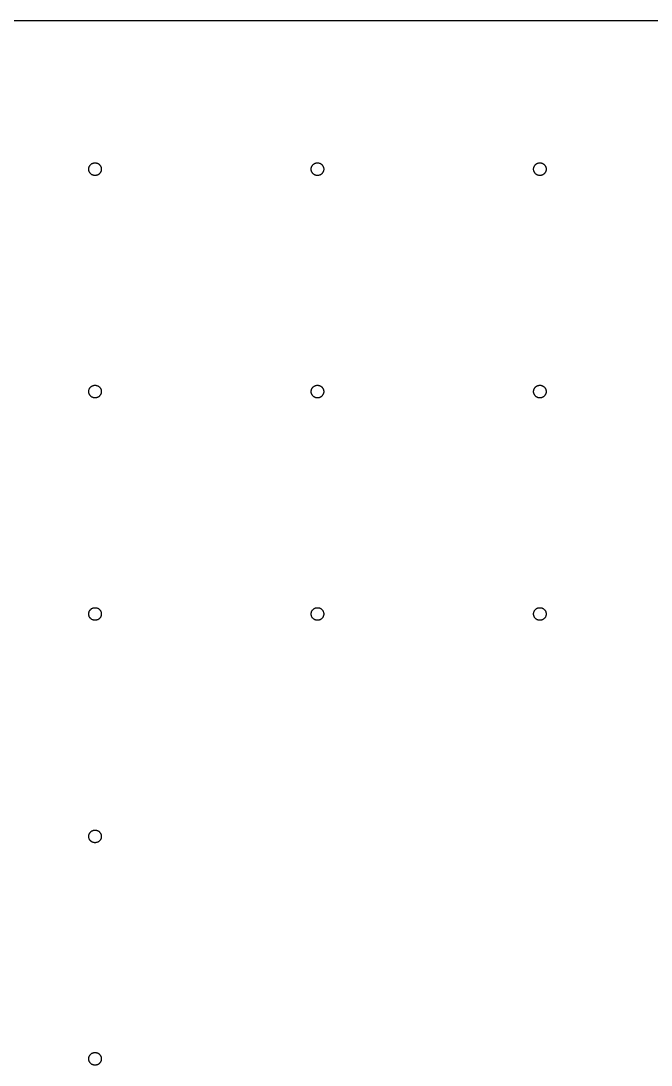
# Model space of a CAD drawing. Header units: metres. Extents: x 0 to 702, y 0 to 290.
# Drawn here: x 85 to 170, y 149.2 to 290 of the extents above; entities that cross this region are included whole.
import ezdxf

# ---------------------------------------------------------------- set-up
doc = ezdxf.new("R2010")
doc.units = ezdxf.units.M

msp = doc.modelspace()

# ---------------------------------------------------------------- linework, layer by layer
for p, q in [((340, 290), (0, 290)), ((94.2551, 270.41), (94.2823, 270.455)), ((94.2823, 270.455), (94.3123, 270.5)), ((94.3123, 270.5), (94.3451, 270.542)), ((94.3451, 270.542), (94.3804, 270.582)), ((94.3804, 270.582), (94.4181, 270.62)), ((94.4181, 270.62), (94.4582, 270.655)), ((94.4582, 270.655), (94.5004, 270.688)), ((94.5004, 270.688), (94.5445, 270.718)), ((94.5445, 270.718), (94.5905, 270.745)), ((94.5905, 270.745), (94.6381, 270.769)), ((94.6381, 270.769), (94.6871, 270.79)), ((94.6871, 270.79), (94.7373, 270.808)), ((94.7373, 270.808), (94.7886, 270.823)), ((94.7886, 270.823), (94.8407, 270.835)), ((94.8407, 270.835), (94.8935, 270.843)), ((94.8935, 270.843), (94.9466, 270.848)), ((94.9466, 270.848), (95, 270.85)), ((95, 270.85), (95.0534, 270.848)), ((95.0534, 270.848), (95.1065, 270.843)), ((95.1065, 270.843), (95.1593, 270.835)), ((95.1593, 270.835), (95.2114, 270.823)), ((95.2114, 270.823), (95.2626, 270.808)), ((95.2626, 270.808), (95.3129, 270.79)), ((95.3129, 270.79), (95.3619, 270.769)), ((95.3619, 270.769), (95.4095, 270.745)), ((95.4095, 270.745), (95.4554, 270.718)), ((95.4554, 270.718), (95.4996, 270.688)), ((95.4996, 270.688), (95.5418, 270.655)), ((95.5418, 270.655), (95.5819, 270.62)), ((95.5819, 270.62), (95.6196, 270.582)), ((95.6196, 270.582), (95.6549, 270.542)), ((95.6549, 270.542), (95.6877, 270.5)), ((95.6877, 270.5), (95.7177, 270.455)), ((95.7177, 270.455), (95.7449, 270.41)), ((124.255, 270.41), (124.282, 270.455)), ((124.282, 270.455), (124.312, 270.5)), ((124.312, 270.5), (124.345, 270.542)), ((124.345, 270.542), (124.38, 270.582)), ((124.38, 270.582), (124.418, 270.62)), ((124.418, 270.62), (124.458, 270.655)), ((124.458, 270.655), (124.5, 270.688)), ((124.5, 270.688), (124.545, 270.718)), ((124.545, 270.718), (124.59, 270.745)), ((124.59, 270.745), (124.638, 270.769)), ((124.638, 270.769), (124.687, 270.79)), ((124.687, 270.79), (124.737, 270.808)), ((124.737, 270.808), (124.789, 270.823)), ((124.789, 270.823), (124.841, 270.835)), ((124.841, 270.835), (124.893, 270.843)), ((124.893, 270.843), (124.947, 270.848)), ((124.947, 270.848), (125, 270.85)), ((125, 270.85), (125.053, 270.848)), ((125.053, 270.848), (125.107, 270.843)), ((125.107, 270.843), (125.159, 270.835)), ((125.159, 270.835), (125.211, 270.823)), ((125.211, 270.823), (125.263, 270.808)), ((125.263, 270.808), (125.313, 270.79)), ((125.313, 270.79), (125.362, 270.769)), ((125.362, 270.769), (125.409, 270.745)), ((125.409, 270.745), (125.455, 270.718)), ((125.455, 270.718), (125.5, 270.688)), ((125.5, 270.688), (125.542, 270.655)), ((125.542, 270.655), (125.582, 270.62)), ((125.582, 270.62), (125.62, 270.582)), ((125.62, 270.582), (125.655, 270.542)), ((125.655, 270.542), (125.688, 270.5)), ((125.688, 270.5), (125.718, 270.455)), ((125.718, 270.455), (125.745, 270.41)), ((154.255, 270.41), (154.282, 270.455)), ((154.282, 270.455), (154.312, 270.5)), ((154.312, 270.5), (154.345, 270.542)), ((154.345, 270.542), (154.38, 270.582)), ((154.38, 270.582), (154.418, 270.62)), ((154.418, 270.62), (154.458, 270.655)), ((154.458, 270.655), (154.5, 270.688)), ((154.5, 270.688), (154.545, 270.718)), ((154.545, 270.718), (154.59, 270.745)), ((154.59, 270.745), (154.638, 270.769)), ((154.638, 270.769), (154.687, 270.79)), ((154.687, 270.79), (154.737, 270.808)), ((154.737, 270.808), (154.789, 270.823)), ((154.789, 270.823), (154.841, 270.835)), ((154.841, 270.835), (154.893, 270.843)), ((154.893, 270.843), (154.947, 270.848)), ((154.947, 270.848), (155, 270.85)), ((155, 270.85), (155.053, 270.848)), ((155.053, 270.848), (155.107, 270.843)), ((155.107, 270.843), (155.159, 270.835)), ((155.159, 270.835), (155.211, 270.823)), ((155.211, 270.823), (155.263, 270.808)), ((155.263, 270.808), (155.313, 270.79)), ((155.313, 270.79), (155.362, 270.769)), ((155.362, 270.769), (155.409, 270.745)), ((155.409, 270.745), (155.455, 270.718)), ((155.455, 270.718), (155.5, 270.688)), ((155.5, 270.688), (155.542, 270.655)), ((155.542, 270.655), (155.582, 270.62)), ((155.582, 270.62), (155.62, 270.582)), ((155.62, 270.582), (155.655, 270.542)), ((155.655, 270.542), (155.688, 270.5)), ((155.688, 270.5), (155.718, 270.455)), ((155.718, 270.455), (155.745, 270.41)), ((94.15, 270), (94.1517, 270.053)), ((94.1517, 269.947), (94.15, 270)), ((94.1517, 270.053), (94.1567, 270.107)), ((94.1567, 269.893), (94.1517, 269.947)), ((94.1567, 270.107), (94.1651, 270.159)), ((94.1651, 269.841), (94.1567, 269.893)), ((94.1651, 270.159), (94.1767, 270.211)), ((94.1767, 269.789), (94.1651, 269.841)), ((94.1767, 270.211), (94.1916, 270.263)), ((94.1916, 269.737), (94.1767, 269.789)), ((94.1916, 270.263), (94.2097, 270.313)), ((94.2097, 269.687), (94.1916, 269.737)), ((94.2097, 270.313), (94.2309, 270.362)), ((94.2309, 269.638), (94.2097, 269.687)), ((94.2309, 270.362), (94.2551, 270.41)), ((94.2551, 269.591), (94.2309, 269.638)), ((94.2823, 269.545), (94.2551, 269.591)), ((94.3123, 269.5), (94.2823, 269.545)), ((94.3451, 269.458), (94.3123, 269.5)), ((94.3804, 269.418), (94.3451, 269.458)), ((94.4181, 269.38), (94.3804, 269.418)), ((94.4582, 269.345), (94.4181, 269.38)), ((94.5004, 269.312), (94.4582, 269.345)), ((94.5445, 269.282), (94.5004, 269.312)), ((94.5905, 269.255), (94.5445, 269.282)), ((94.6381, 269.231), (94.5905, 269.255)), ((94.6871, 269.21), (94.6381, 269.231)), ((94.7373, 269.192), (94.6871, 269.21)), ((94.7886, 269.177), (94.7373, 269.192)), ((94.8407, 269.165), (94.7886, 269.177)), ((94.8935, 269.157), (94.8407, 269.165)), ((94.9466, 269.152), (94.8935, 269.157)), ((95, 269.15), (94.9466, 269.152)), ((95.0534, 269.152), (95, 269.15)), ((95.1065, 269.157), (95.0534, 269.152)), ((95.1593, 269.165), (95.1065, 269.157)), ((95.2114, 269.177), (95.1593, 269.165)), ((95.2626, 269.192), (95.2114, 269.177)), ((95.3129, 269.21), (95.2626, 269.192)), ((95.3619, 269.231), (95.3129, 269.21)), ((95.4095, 269.255), (95.3619, 269.231)), ((95.4554, 269.282), (95.4095, 269.255)), ((95.4996, 269.312), (95.4554, 269.282)), ((95.5418, 269.345), (95.4996, 269.312)), ((95.5819, 269.38), (95.5418, 269.345)), ((95.6196, 269.418), (95.5819, 269.38)), ((95.6549, 269.458), (95.6196, 269.418)), ((95.6877, 269.5), (95.6549, 269.458)), ((95.7177, 269.545), (95.6877, 269.5)), ((95.7449, 269.591), (95.7177, 269.545)), ((95.7449, 270.41), (95.7691, 270.362)), ((95.7691, 269.638), (95.7449, 269.591)), ((95.7691, 270.362), (95.7903, 270.313)), ((95.7903, 269.687), (95.7691, 269.638)), ((95.7903, 270.313), (95.8084, 270.263)), ((95.8084, 269.737), (95.7903, 269.687)), ((95.8084, 270.263), (95.8233, 270.211)), ((95.8233, 269.789), (95.8084, 269.737)), ((95.8233, 270.211), (95.8349, 270.159)), ((95.8349, 269.841), (95.8233, 269.789)), ((95.8349, 270.159), (95.8433, 270.107)), ((95.8433, 269.893), (95.8349, 269.841)), ((95.8433, 270.107), (95.8483, 270.053)), ((95.8483, 269.947), (95.8433, 269.893)), ((95.8483, 270.053), (95.85, 270)), ((95.85, 270), (95.8483, 269.947)), ((124.15, 270), (124.152, 270.053)), ((124.152, 269.947), (124.15, 270)), ((124.152, 270.053), (124.157, 270.107)), ((124.157, 269.893), (124.152, 269.947)), ((124.157, 270.107), (124.165, 270.159)), ((124.165, 269.841), (124.157, 269.893)), ((124.165, 270.159), (124.177, 270.211)), ((124.177, 269.789), (124.165, 269.841)), ((124.177, 270.211), (124.192, 270.263)), ((124.192, 269.737), (124.177, 269.789)), ((124.192, 270.263), (124.21, 270.313)), ((124.21, 269.687), (124.192, 269.737)), ((124.21, 270.313), (124.231, 270.362)), ((124.231, 269.638), (124.21, 269.687)), ((124.231, 270.362), (124.255, 270.41)), ((124.255, 269.591), (124.231, 269.638)), ((124.282, 269.545), (124.255, 269.591)), ((124.312, 269.5), (124.282, 269.545)), ((124.345, 269.458), (124.312, 269.5)), ((124.38, 269.418), (124.345, 269.458)), ((124.418, 269.38), (124.38, 269.418)), ((124.458, 269.345), (124.418, 269.38)), ((124.5, 269.312), (124.458, 269.345)), ((124.545, 269.282), (124.5, 269.312)), ((124.59, 269.255), (124.545, 269.282)), ((124.638, 269.231), (124.59, 269.255)), ((124.687, 269.21), (124.638, 269.231)), ((124.737, 269.192), (124.687, 269.21)), ((124.789, 269.177), (124.737, 269.192)), ((124.841, 269.165), (124.789, 269.177)), ((124.893, 269.157), (124.841, 269.165)), ((124.947, 269.152), (124.893, 269.157)), ((125, 269.15), (124.947, 269.152)), ((125.053, 269.152), (125, 269.15)), ((125.107, 269.157), (125.053, 269.152)), ((125.159, 269.165), (125.107, 269.157)), ((125.211, 269.177), (125.159, 269.165)), ((125.263, 269.192), (125.211, 269.177)), ((125.313, 269.21), (125.263, 269.192)), ((125.362, 269.231), (125.313, 269.21)), ((125.409, 269.255), (125.362, 269.231)), ((125.455, 269.282), (125.409, 269.255)), ((125.5, 269.312), (125.455, 269.282)), ((125.542, 269.345), (125.5, 269.312)), ((125.582, 269.38), (125.542, 269.345)), ((125.62, 269.418), (125.582, 269.38)), ((125.655, 269.458), (125.62, 269.418)), ((125.688, 269.5), (125.655, 269.458)), ((125.718, 269.545), (125.688, 269.5)), ((125.745, 269.591), (125.718, 269.545)), ((125.745, 270.41), (125.769, 270.362)), ((125.769, 269.638), (125.745, 269.591)), ((125.769, 270.362), (125.79, 270.313)), ((125.79, 269.687), (125.769, 269.638)), ((125.79, 270.313), (125.808, 270.263)), ((125.808, 269.737), (125.79, 269.687)), ((125.808, 270.263), (125.823, 270.211)), ((125.823, 269.789), (125.808, 269.737)), ((125.823, 270.211), (125.835, 270.159)), ((125.835, 269.841), (125.823, 269.789)), ((125.835, 270.159), (125.843, 270.107)), ((125.843, 269.893), (125.835, 269.841)), ((125.843, 270.107), (125.848, 270.053)), ((125.848, 269.947), (125.843, 269.893)), ((125.848, 270.053), (125.85, 270)), ((125.85, 270), (125.848, 269.947)), ((154.15, 270), (154.152, 270.053)), ((154.152, 269.947), (154.15, 270)), ((154.152, 270.053), (154.157, 270.107)), ((154.157, 269.893), (154.152, 269.947)), ((154.157, 270.107), (154.165, 270.159)), ((154.165, 269.841), (154.157, 269.893)), ((154.165, 270.159), (154.177, 270.211)), ((154.177, 269.789), (154.165, 269.841)), ((154.177, 270.211), (154.192, 270.263)), ((154.192, 269.737), (154.177, 269.789)), ((154.192, 270.263), (154.21, 270.313)), ((154.21, 269.687), (154.192, 269.737)), ((154.21, 270.313), (154.231, 270.362)), ((154.231, 269.638), (154.21, 269.687)), ((154.231, 270.362), (154.255, 270.41)), ((154.255, 269.591), (154.231, 269.638)), ((154.282, 269.545), (154.255, 269.591)), ((154.312, 269.5), (154.282, 269.545)), ((154.345, 269.458), (154.312, 269.5)), ((154.38, 269.418), (154.345, 269.458)), ((154.418, 269.38), (154.38, 269.418)), ((154.458, 269.345), (154.418, 269.38)), ((154.5, 269.312), (154.458, 269.345)), ((154.545, 269.282), (154.5, 269.312)), ((154.59, 269.255), (154.545, 269.282)), ((154.638, 269.231), (154.59, 269.255)), ((154.687, 269.21), (154.638, 269.231)), ((154.737, 269.192), (154.687, 269.21)), ((154.789, 269.177), (154.737, 269.192)), ((154.841, 269.165), (154.789, 269.177)), ((154.893, 269.157), (154.841, 269.165)), ((154.947, 269.152), (154.893, 269.157)), ((155, 269.15), (154.947, 269.152)), ((155.053, 269.152), (155, 269.15)), ((155.107, 269.157), (155.053, 269.152)), ((155.159, 269.165), (155.107, 269.157)), ((155.211, 269.177), (155.159, 269.165)), ((155.263, 269.192), (155.211, 269.177)), ((155.313, 269.21), (155.263, 269.192)), ((155.362, 269.231), (155.313, 269.21)), ((155.409, 269.255), (155.362, 269.231)), ((155.455, 269.282), (155.409, 269.255)), ((155.5, 269.312), (155.455, 269.282)), ((155.542, 269.345), (155.5, 269.312)), ((155.582, 269.38), (155.542, 269.345)), ((155.62, 269.418), (155.582, 269.38)), ((155.655, 269.458), (155.62, 269.418)), ((155.688, 269.5), (155.655, 269.458)), ((155.718, 269.545), (155.688, 269.5)), ((155.745, 269.591), (155.718, 269.545)), ((155.745, 270.41), (155.769, 270.362)), ((155.769, 269.638), (155.745, 269.591)), ((155.769, 270.362), (155.79, 270.313)), ((155.79, 269.687), (155.769, 269.638)), ((155.79, 270.313), (155.808, 270.263)), ((155.808, 269.737), (155.79, 269.687)), ((155.808, 270.263), (155.823, 270.211)), ((155.823, 269.789), (155.808, 269.737)), ((155.823, 270.211), (155.835, 270.159)), ((155.835, 269.841), (155.823, 269.789)), ((155.835, 270.159), (155.843, 270.107)), ((155.843, 269.893), (155.835, 269.841)), ((155.843, 270.107), (155.848, 270.053)), ((155.848, 269.947), (155.843, 269.893)), ((155.848, 270.053), (155.85, 270)), ((155.85, 270), (155.848, 269.947)), ((94.15, 240), (94.1517, 240.053)), ((94.1517, 239.947), (94.15, 240)), ((94.1517, 240.053), (94.1567, 240.107)), ((94.1567, 239.893), (94.1517, 239.947)), ((94.1567, 240.107), (94.1651, 240.159)), ((94.1651, 239.841), (94.1567, 239.893)), ((94.1651, 240.159), (94.1767, 240.211)), ((94.1767, 239.789), (94.1651, 239.841)), ((94.1767, 240.211), (94.1916, 240.263)), ((94.1916, 239.737), (94.1767, 239.789)), ((94.1916, 240.263), (94.2097, 240.313)), ((94.2097, 239.687), (94.1916, 239.737)), ((94.2097, 240.313), (94.2309, 240.362)), ((94.2309, 239.638), (94.2097, 239.687)), ((94.2309, 240.362), (94.2551, 240.41)), ((94.2551, 239.591), (94.2309, 239.638)), ((94.2551, 240.41), (94.2823, 240.455)), ((94.2823, 239.545), (94.2551, 239.591)), ((94.2823, 240.455), (94.3123, 240.5)), ((94.3123, 239.5), (94.2823, 239.545)), ((94.3123, 240.5), (94.3451, 240.542)), ((94.3451, 239.458), (94.3123, 239.5)), ((94.3451, 240.542), (94.3804, 240.582)), ((94.3804, 239.418), (94.3451, 239.458)), ((94.3804, 240.582), (94.4181, 240.62)), ((94.4181, 240.62), (94.4582, 240.655)), ((94.4582, 240.655), (94.5004, 240.688)), ((94.5004, 240.688), (94.5445, 240.718)), ((94.5445, 240.718), (94.5905, 240.745)), ((94.5905, 240.745), (94.6381, 240.769)), ((94.6381, 240.769), (94.6871, 240.79)), ((94.6871, 240.79), (94.7373, 240.808)), ((94.7373, 240.808), (94.7886, 240.823)), ((94.7886, 240.823), (94.8407, 240.835)), ((94.8407, 240.835), (94.8935, 240.843)), ((94.8935, 240.843), (94.9466, 240.848)), ((94.9466, 240.848), (95, 240.85)), ((95, 240.85), (95.0534, 240.848)), ((95.0534, 240.848), (95.1065, 240.843)), ((95.1065, 240.843), (95.1593, 240.835)), ((95.1593, 240.835), (95.2114, 240.823)), ((95.2114, 240.823), (95.2626, 240.808)), ((95.2626, 240.808), (95.3129, 240.79)), ((95.3129, 240.79), (95.3619, 240.769)), ((95.3619, 240.769), (95.4095, 240.745)), ((95.4095, 240.745), (95.4554, 240.718)), ((95.4554, 240.718), (95.4996, 240.688)), ((95.4996, 240.688), (95.5418, 240.655)), ((95.5418, 240.655), (95.5819, 240.62)), ((95.5819, 240.62), (95.6196, 240.582)), ((95.6196, 240.582), (95.6549, 240.542)), ((95.6549, 239.458), (95.6196, 239.418)), ((95.6549, 240.542), (95.6877, 240.5)), ((95.6877, 239.5), (95.6549, 239.458)), ((95.6877, 240.5), (95.7177, 240.455)), ((95.7177, 239.545), (95.6877, 239.5)), ((95.7177, 240.455), (95.7449, 240.41)), ((95.7449, 239.591), (95.7177, 239.545)), ((95.7449, 240.41), (95.7691, 240.362)), ((95.7691, 239.638), (95.7449, 239.591)), ((95.7691, 240.362), (95.7903, 240.313)), ((95.7903, 239.687), (95.7691, 239.638)), ((95.7903, 240.313), (95.8084, 240.263)), ((95.8084, 239.737), (95.7903, 239.687)), ((95.8084, 240.263), (95.8233, 240.211)), ((95.8233, 239.789), (95.8084, 239.737)), ((95.8233, 240.211), (95.8349, 240.159)), ((95.8349, 239.841), (95.8233, 239.789)), ((95.8349, 240.159), (95.8433, 240.107)), ((95.8433, 239.893), (95.8349, 239.841)), ((95.8433, 240.107), (95.8483, 240.053)), ((95.8483, 239.947), (95.8433, 239.893)), ((95.8483, 240.053), (95.85, 240)), ((95.85, 240), (95.8483, 239.947)), ((124.15, 240), (124.152, 240.053)), ((124.152, 239.947), (124.15, 240)), ((124.152, 240.053), (124.157, 240.107)), ((124.157, 239.893), (124.152, 239.947)), ((124.157, 240.107), (124.165, 240.159)), ((124.165, 239.841), (124.157, 239.893)), ((124.165, 240.159), (124.177, 240.211)), ((124.177, 239.789), (124.165, 239.841)), ((124.177, 240.211), (124.192, 240.263)), ((124.192, 239.737), (124.177, 239.789)), ((124.192, 240.263), (124.21, 240.313)), ((124.21, 239.687), (124.192, 239.737)), ((124.21, 240.313), (124.231, 240.362)), ((124.231, 239.638), (124.21, 239.687)), ((124.231, 240.362), (124.255, 240.41)), ((124.255, 239.591), (124.231, 239.638)), ((124.255, 240.41), (124.282, 240.455)), ((124.282, 239.545), (124.255, 239.591)), ((124.282, 240.455), (124.312, 240.5)), ((124.312, 239.5), (124.282, 239.545)), ((124.312, 240.5), (124.345, 240.542)), ((124.345, 239.458), (124.312, 239.5)), ((124.345, 240.542), (124.38, 240.582)), ((124.38, 239.418), (124.345, 239.458)), ((124.38, 240.582), (124.418, 240.62)), ((124.418, 240.62), (124.458, 240.655)), ((124.458, 240.655), (124.5, 240.688)), ((124.5, 240.688), (124.545, 240.718)), ((124.545, 240.718), (124.59, 240.745)), ((124.59, 240.745), (124.638, 240.769)), ((124.638, 240.769), (124.687, 240.79)), ((124.687, 240.79), (124.737, 240.808)), ((124.737, 240.808), (124.789, 240.823)), ((124.789, 240.823), (124.841, 240.835)), ((124.841, 240.835), (124.893, 240.843)), ((124.893, 240.843), (124.947, 240.848)), ((124.947, 240.848), (125, 240.85)), ((125, 240.85), (125.053, 240.848)), ((125.053, 240.848), (125.107, 240.843)), ((125.107, 240.843), (125.159, 240.835)), ((125.159, 240.835), (125.211, 240.823)), ((125.211, 240.823), (125.263, 240.808)), ((125.263, 240.808), (125.313, 240.79)), ((125.313, 240.79), (125.362, 240.769)), ((125.362, 240.769), (125.409, 240.745)), ((125.409, 240.745), (125.455, 240.718)), ((125.455, 240.718), (125.5, 240.688)), ((125.5, 240.688), (125.542, 240.655)), ((125.542, 240.655), (125.582, 240.62)), ((125.582, 240.62), (125.62, 240.582)), ((125.62, 240.582), (125.655, 240.542)), ((125.655, 239.458), (125.62, 239.418)), ((125.655, 240.542), (125.688, 240.5)), ((125.688, 239.5), (125.655, 239.458)), ((125.688, 240.5), (125.718, 240.455)), ((125.718, 239.545), (125.688, 239.5)), ((125.718, 240.455), (125.745, 240.41)), ((125.745, 239.591), (125.718, 239.545)), ((125.745, 240.41), (125.769, 240.362)), ((125.769, 239.638), (125.745, 239.591)), ((125.769, 240.362), (125.79, 240.313)), ((125.79, 239.687), (125.769, 239.638)), ((125.79, 240.313), (125.808, 240.263)), ((125.808, 239.737), (125.79, 239.687)), ((125.808, 240.263), (125.823, 240.211)), ((125.823, 239.789), (125.808, 239.737)), ((125.823, 240.211), (125.835, 240.159)), ((125.835, 239.841), (125.823, 239.789)), ((125.835, 240.159), (125.843, 240.107)), ((125.843, 239.893), (125.835, 239.841)), ((125.843, 240.107), (125.848, 240.053)), ((125.848, 239.947), (125.843, 239.893)), ((125.848, 240.053), (125.85, 240)), ((125.85, 240), (125.848, 239.947)), ((154.15, 240), (154.152, 240.053)), ((154.152, 239.947), (154.15, 240)), ((154.152, 240.053), (154.157, 240.107)), ((154.157, 239.893), (154.152, 239.947)), ((154.157, 240.107), (154.165, 240.159)), ((154.165, 239.841), (154.157, 239.893)), ((154.165, 240.159), (154.177, 240.211)), ((154.177, 239.789), (154.165, 239.841)), ((154.177, 240.211), (154.192, 240.263)), ((154.192, 239.737), (154.177, 239.789)), ((154.192, 240.263), (154.21, 240.313)), ((154.21, 239.687), (154.192, 239.737)), ((154.21, 240.313), (154.231, 240.362)), ((154.231, 239.638), (154.21, 239.687)), ((154.231, 240.362), (154.255, 240.41)), ((154.255, 239.591), (154.231, 239.638)), ((154.255, 240.41), (154.282, 240.455)), ((154.282, 239.545), (154.255, 239.591)), ((154.282, 240.455), (154.312, 240.5)), ((154.312, 239.5), (154.282, 239.545)), ((154.312, 240.5), (154.345, 240.542)), ((154.345, 239.458), (154.312, 239.5)), ((154.345, 240.542), (154.38, 240.582)), ((154.38, 239.418), (154.345, 239.458)), ((154.38, 240.582), (154.418, 240.62)), ((154.418, 240.62), (154.458, 240.655)), ((154.458, 240.655), (154.5, 240.688)), ((154.5, 240.688), (154.545, 240.718)), ((154.545, 240.718), (154.59, 240.745)), ((154.59, 240.745), (154.638, 240.769)), ((154.638, 240.769), (154.687, 240.79)), ((154.687, 240.79), (154.737, 240.808)), ((154.737, 240.808), (154.789, 240.823)), ((154.789, 240.823), (154.841, 240.835)), ((154.841, 240.835), (154.893, 240.843)), ((154.893, 240.843), (154.947, 240.848)), ((154.947, 240.848), (155, 240.85)), ((155, 240.85), (155.053, 240.848)), ((155.053, 240.848), (155.107, 240.843)), ((155.107, 240.843), (155.159, 240.835)), ((155.159, 240.835), (155.211, 240.823)), ((155.211, 240.823), (155.263, 240.808)), ((155.263, 240.808), (155.313, 240.79)), ((155.313, 240.79), (155.362, 240.769)), ((155.362, 240.769), (155.409, 240.745)), ((155.409, 240.745), (155.455, 240.718)), ((155.455, 240.718), (155.5, 240.688)), ((155.5, 240.688), (155.542, 240.655)), ((155.542, 240.655), (155.582, 240.62)), ((155.582, 240.62), (155.62, 240.582)), ((155.62, 240.582), (155.655, 240.542)), ((155.655, 239.458), (155.62, 239.418)), ((155.655, 240.542), (155.688, 240.5)), ((155.688, 239.5), (155.655, 239.458)), ((155.688, 240.5), (155.718, 240.455)), ((155.718, 239.545), (155.688, 239.5)), ((155.718, 240.455), (155.745, 240.41)), ((155.745, 239.591), (155.718, 239.545)), ((155.745, 240.41), (155.769, 240.362)), ((155.769, 239.638), (155.745, 239.591)), ((155.769, 240.362), (155.79, 240.313)), ((155.79, 239.687), (155.769, 239.638)), ((155.79, 240.313), (155.808, 240.263)), ((155.808, 239.737), (155.79, 239.687)), ((155.808, 240.263), (155.823, 240.211)), ((155.823, 239.789), (155.808, 239.737)), ((155.823, 240.211), (155.835, 240.159)), ((155.835, 239.841), (155.823, 239.789)), ((155.835, 240.159), (155.843, 240.107)), ((155.843, 239.893), (155.835, 239.841)), ((155.843, 240.107), (155.848, 240.053)), ((155.848, 239.947), (155.843, 239.893)), ((155.848, 240.053), (155.85, 240)), ((155.85, 240), (155.848, 239.947)), ((94.4181, 239.38), (94.3804, 239.418)), ((94.4582, 239.345), (94.4181, 239.38)), ((94.5004, 239.312), (94.4582, 239.345)), ((94.5445, 239.282), (94.5004, 239.312)), ((94.5905, 239.255), (94.5445, 239.282)), ((94.6381, 239.231), (94.5905, 239.255)), ((94.6871, 239.21), (94.6381, 239.231)), ((94.7373, 239.192), (94.6871, 239.21)), ((94.7886, 239.177), (94.7373, 239.192)), ((94.8407, 239.165), (94.7886, 239.177)), ((94.8935, 239.157), (94.8407, 239.165)), ((94.9466, 239.152), (94.8935, 239.157)), ((95, 239.15), (94.9466, 239.152)), ((95.0534, 239.152), (95, 239.15)), ((95.1065, 239.157), (95.0534, 239.152)), ((95.1593, 239.165), (95.1065, 239.157)), ((95.2114, 239.177), (95.1593, 239.165)), ((95.2626, 239.192), (95.2114, 239.177)), ((95.3129, 239.21), (95.2626, 239.192)), ((95.3619, 239.231), (95.3129, 239.21)), ((95.4095, 239.255), (95.3619, 239.231)), ((95.4554, 239.282), (95.4095, 239.255)), ((95.4996, 239.312), (95.4554, 239.282)), ((95.5418, 239.345), (95.4996, 239.312)), ((95.5819, 239.38), (95.5418, 239.345)), ((95.6196, 239.418), (95.5819, 239.38)), ((124.418, 239.38), (124.38, 239.418)), ((124.458, 239.345), (124.418, 239.38)), ((124.5, 239.312), (124.458, 239.345)), ((124.545, 239.282), (124.5, 239.312)), ((124.59, 239.255), (124.545, 239.282)), ((124.638, 239.231), (124.59, 239.255)), ((124.687, 239.21), (124.638, 239.231)), ((124.737, 239.192), (124.687, 239.21)), ((124.789, 239.177), (124.737, 239.192)), ((124.841, 239.165), (124.789, 239.177)), ((124.893, 239.157), (124.841, 239.165)), ((124.947, 239.152), (124.893, 239.157)), ((125, 239.15), (124.947, 239.152)), ((125.053, 239.152), (125, 239.15)), ((125.107, 239.157), (125.053, 239.152)), ((125.159, 239.165), (125.107, 239.157)), ((125.211, 239.177), (125.159, 239.165)), ((125.263, 239.192), (125.211, 239.177)), ((125.313, 239.21), (125.263, 239.192)), ((125.362, 239.231), (125.313, 239.21)), ((125.409, 239.255), (125.362, 239.231)), ((125.455, 239.282), (125.409, 239.255)), ((125.5, 239.312), (125.455, 239.282)), ((125.542, 239.345), (125.5, 239.312)), ((125.582, 239.38), (125.542, 239.345)), ((125.62, 239.418), (125.582, 239.38)), ((154.418, 239.38), (154.38, 239.418)), ((154.458, 239.345), (154.418, 239.38)), ((154.5, 239.312), (154.458, 239.345)), ((154.545, 239.282), (154.5, 239.312)), ((154.59, 239.255), (154.545, 239.282)), ((154.638, 239.231), (154.59, 239.255)), ((154.687, 239.21), (154.638, 239.231)), ((154.737, 239.192), (154.687, 239.21)), ((154.789, 239.177), (154.737, 239.192)), ((154.841, 239.165), (154.789, 239.177)), ((154.893, 239.157), (154.841, 239.165)), ((154.947, 239.152), (154.893, 239.157)), ((155, 239.15), (154.947, 239.152)), ((155.053, 239.152), (155, 239.15)), ((155.107, 239.157), (155.053, 239.152)), ((155.159, 239.165), (155.107, 239.157)), ((155.211, 239.177), (155.159, 239.165)), ((155.263, 239.192), (155.211, 239.177)), ((155.313, 239.21), (155.263, 239.192)), ((155.362, 239.231), (155.313, 239.21)), ((155.409, 239.255), (155.362, 239.231)), ((155.455, 239.282), (155.409, 239.255)), ((155.5, 239.312), (155.455, 239.282)), ((155.542, 239.345), (155.5, 239.312)), ((155.582, 239.38), (155.542, 239.345)), ((155.62, 239.418), (155.582, 239.38)), ((94.15, 210), (94.1517, 210.053)), ((94.1517, 209.947), (94.15, 210)), ((94.1517, 210.053), (94.1567, 210.107)), ((94.1567, 209.893), (94.1517, 209.947)), ((94.1567, 210.107), (94.1651, 210.159)), ((94.1651, 209.841), (94.1567, 209.893)), ((94.1651, 210.159), (94.1767, 210.211)), ((94.1767, 210.211), (94.1916, 210.263)), ((94.1916, 210.263), (94.2097, 210.313)), ((94.2097, 210.313), (94.2309, 210.362)), ((94.2309, 210.362), (94.2551, 210.41)), ((94.2551, 210.41), (94.2823, 210.455)), ((94.2823, 210.455), (94.3123, 210.5)), ((94.3123, 210.5), (94.3451, 210.542)), ((94.3451, 210.542), (94.3804, 210.582)), ((94.3804, 210.582), (94.4181, 210.62)), ((94.4181, 210.62), (94.4582, 210.655)), ((94.4582, 210.655), (94.5004, 210.688)), ((94.5004, 210.688), (94.5445, 210.718)), ((94.5445, 210.718), (94.5905, 210.745)), ((94.5905, 210.745), (94.6381, 210.769)), ((94.6381, 210.769), (94.6871, 210.79)), ((94.6871, 210.79), (94.7373, 210.808)), ((94.7373, 210.808), (94.7886, 210.823)), ((94.7886, 210.823), (94.8407, 210.835)), ((94.8407, 210.835), (94.8935, 210.843)), ((94.8935, 210.843), (94.9466, 210.848)), ((94.9466, 210.848), (95, 210.85)), ((95, 210.85), (95.0534, 210.848)), ((95.0534, 210.848), (95.1065, 210.843)), ((95.1065, 210.843), (95.1593, 210.835)), ((95.1593, 210.835), (95.2114, 210.823)), ((95.2114, 210.823), (95.2626, 210.808)), ((95.2626, 210.808), (95.3129, 210.79)), ((95.3129, 210.79), (95.3619, 210.769)), ((95.3619, 210.769), (95.4095, 210.745)), ((95.4095, 210.745), (95.4554, 210.718)), ((95.4554, 210.718), (95.4996, 210.688)), ((95.4996, 210.688), (95.5418, 210.655)), ((95.5418, 210.655), (95.5819, 210.62)), ((95.5819, 210.62), (95.6196, 210.582)), ((95.6196, 210.582), (95.6549, 210.542)), ((95.6549, 210.542), (95.6877, 210.5)), ((95.6877, 210.5), (95.7177, 210.455)), ((95.7177, 210.455), (95.7449, 210.41)), ((95.7449, 210.41), (95.7691, 210.362)), ((95.7691, 210.362), (95.7903, 210.313)), ((95.7903, 210.313), (95.8084, 210.263)), ((95.8084, 210.263), (95.8233, 210.211)), ((95.8233, 210.211), (95.8349, 210.159)), ((95.8349, 210.159), (95.8433, 210.107)), ((95.8433, 209.893), (95.8349, 209.841)), ((95.8433, 210.107), (95.8483, 210.053)), ((95.8483, 209.947), (95.8433, 209.893)), ((95.8483, 210.053), (95.85, 210)), ((95.85, 210), (95.8483, 209.947)), ((124.15, 210), (124.152, 210.053)), ((124.152, 209.947), (124.15, 210)), ((124.152, 210.053), (124.157, 210.107)), ((124.157, 209.893), (124.152, 209.947)), ((124.157, 210.107), (124.165, 210.159)), ((124.165, 209.841), (124.157, 209.893)), ((124.165, 210.159), (124.177, 210.211)), ((124.177, 210.211), (124.192, 210.263)), ((124.192, 210.263), (124.21, 210.313)), ((124.21, 210.313), (124.231, 210.362)), ((124.231, 210.362), (124.255, 210.41)), ((124.255, 210.41), (124.282, 210.455)), ((124.282, 210.455), (124.312, 210.5)), ((124.312, 210.5), (124.345, 210.542)), ((124.345, 210.542), (124.38, 210.582)), ((124.38, 210.582), (124.418, 210.62)), ((124.418, 210.62), (124.458, 210.655)), ((124.458, 210.655), (124.5, 210.688)), ((124.5, 210.688), (124.545, 210.718)), ((124.545, 210.718), (124.59, 210.745)), ((124.59, 210.745), (124.638, 210.769)), ((124.638, 210.769), (124.687, 210.79)), ((124.687, 210.79), (124.737, 210.808)), ((124.737, 210.808), (124.789, 210.823)), ((124.789, 210.823), (124.841, 210.835)), ((124.841, 210.835), (124.893, 210.843)), ((124.893, 210.843), (124.947, 210.848)), ((124.947, 210.848), (125, 210.85)), ((125, 210.85), (125.053, 210.848)), ((125.053, 210.848), (125.107, 210.843)), ((125.107, 210.843), (125.159, 210.835)), ((125.159, 210.835), (125.211, 210.823)), ((125.211, 210.823), (125.263, 210.808)), ((125.263, 210.808), (125.313, 210.79)), ((125.313, 210.79), (125.362, 210.769)), ((125.362, 210.769), (125.409, 210.745)), ((125.409, 210.745), (125.455, 210.718)), ((125.455, 210.718), (125.5, 210.688)), ((125.5, 210.688), (125.542, 210.655)), ((125.542, 210.655), (125.582, 210.62)), ((125.582, 210.62), (125.62, 210.582)), ((125.62, 210.582), (125.655, 210.542)), ((125.655, 210.542), (125.688, 210.5)), ((125.688, 210.5), (125.718, 210.455)), ((125.718, 210.455), (125.745, 210.41)), ((125.745, 210.41), (125.769, 210.362)), ((125.769, 210.362), (125.79, 210.313)), ((125.79, 210.313), (125.808, 210.263)), ((125.808, 210.263), (125.823, 210.211)), ((125.823, 210.211), (125.835, 210.159)), ((125.835, 210.159), (125.843, 210.107)), ((125.843, 209.893), (125.835, 209.841)), ((125.843, 210.107), (125.848, 210.053)), ((125.848, 209.947), (125.843, 209.893)), ((125.848, 210.053), (125.85, 210)), ((125.85, 210), (125.848, 209.947)), ((154.15, 210), (154.152, 210.053)), ((154.152, 209.947), (154.15, 210)), ((154.152, 210.053), (154.157, 210.107)), ((154.157, 209.893), (154.152, 209.947)), ((154.157, 210.107), (154.165, 210.159)), ((154.165, 209.841), (154.157, 209.893)), ((154.165, 210.159), (154.177, 210.211)), ((154.177, 210.211), (154.192, 210.263)), ((154.192, 210.263), (154.21, 210.313)), ((154.21, 210.313), (154.231, 210.362)), ((154.231, 210.362), (154.255, 210.41)), ((154.255, 210.41), (154.282, 210.455)), ((154.282, 210.455), (154.312, 210.5)), ((154.312, 210.5), (154.345, 210.542)), ((154.345, 210.542), (154.38, 210.582)), ((154.38, 210.582), (154.418, 210.62)), ((154.418, 210.62), (154.458, 210.655)), ((154.458, 210.655), (154.5, 210.688)), ((154.5, 210.688), (154.545, 210.718)), ((154.545, 210.718), (154.59, 210.745)), ((154.59, 210.745), (154.638, 210.769)), ((154.638, 210.769), (154.687, 210.79)), ((154.687, 210.79), (154.737, 210.808)), ((154.737, 210.808), (154.789, 210.823)), ((154.789, 210.823), (154.841, 210.835)), ((154.841, 210.835), (154.893, 210.843)), ((154.893, 210.843), (154.947, 210.848)), ((154.947, 210.848), (155, 210.85)), ((155, 210.85), (155.053, 210.848)), ((155.053, 210.848), (155.107, 210.843)), ((155.107, 210.843), (155.159, 210.835)), ((155.159, 210.835), (155.211, 210.823)), ((155.211, 210.823), (155.263, 210.808)), ((155.263, 210.808), (155.313, 210.79)), ((155.313, 210.79), (155.362, 210.769)), ((155.362, 210.769), (155.409, 210.745)), ((155.409, 210.745), (155.455, 210.718)), ((155.455, 210.718), (155.5, 210.688)), ((155.5, 210.688), (155.542, 210.655)), ((155.542, 210.655), (155.582, 210.62)), ((155.582, 210.62), (155.62, 210.582)), ((155.62, 210.582), (155.655, 210.542)), ((155.655, 210.542), (155.688, 210.5)), ((155.688, 210.5), (155.718, 210.455)), ((155.718, 210.455), (155.745, 210.41)), ((155.745, 210.41), (155.769, 210.362)), ((155.769, 210.362), (155.79, 210.313)), ((155.79, 210.313), (155.808, 210.263)), ((155.808, 210.263), (155.823, 210.211)), ((155.823, 210.211), (155.835, 210.159)), ((155.835, 210.159), (155.843, 210.107)), ((155.843, 209.893), (155.835, 209.841)), ((155.843, 210.107), (155.848, 210.053)), ((155.848, 209.947), (155.843, 209.893)), ((155.848, 210.053), (155.85, 210)), ((155.85, 210), (155.848, 209.947)), ((94.1767, 209.789), (94.1651, 209.841)), ((94.1916, 209.737), (94.1767, 209.789)), ((94.2097, 209.687), (94.1916, 209.737)), ((94.2309, 209.638), (94.2097, 209.687)), ((94.2551, 209.59), (94.2309, 209.638)), ((94.2823, 209.545), (94.2551, 209.59)), ((94.3123, 209.5), (94.2823, 209.545)), ((94.3451, 209.458), (94.3123, 209.5)), ((94.3804, 209.418), (94.3451, 209.458)), ((94.4181, 209.38), (94.3804, 209.418)), ((94.4582, 209.345), (94.4181, 209.38)), ((94.5004, 209.312), (94.4582, 209.345)), ((94.5445, 209.282), (94.5004, 209.312)), ((94.5905, 209.255), (94.5445, 209.282)), ((94.6381, 209.231), (94.5905, 209.255)), ((94.6871, 209.21), (94.6381, 209.231)), ((94.7373, 209.192), (94.6871, 209.21)), ((94.7886, 209.177), (94.7373, 209.192)), ((94.8407, 209.165), (94.7886, 209.177)), ((94.8935, 209.157), (94.8407, 209.165)), ((94.9466, 209.152), (94.8935, 209.157)), ((95, 209.15), (94.9466, 209.152)), ((95.0534, 209.152), (95, 209.15)), ((95.1065, 209.157), (95.0534, 209.152)), ((95.1593, 209.165), (95.1065, 209.157)), ((95.2114, 209.177), (95.1593, 209.165)), ((95.2626, 209.192), (95.2114, 209.177)), ((95.3129, 209.21), (95.2626, 209.192)), ((95.3619, 209.231), (95.3129, 209.21)), ((95.4095, 209.255), (95.3619, 209.231)), ((95.4554, 209.282), (95.4095, 209.255)), ((95.4996, 209.312), (95.4554, 209.282)), ((95.5418, 209.345), (95.4996, 209.312)), ((95.5819, 209.38), (95.5418, 209.345)), ((95.6196, 209.418), (95.5819, 209.38)), ((95.6549, 209.458), (95.6196, 209.418)), ((95.6877, 209.5), (95.6549, 209.458)), ((95.7177, 209.545), (95.6877, 209.5)), ((95.7449, 209.59), (95.7177, 209.545)), ((95.7691, 209.638), (95.7449, 209.59)), ((95.7903, 209.687), (95.7691, 209.638)), ((95.8084, 209.737), (95.7903, 209.687)), ((95.8233, 209.789), (95.8084, 209.737)), ((95.8349, 209.841), (95.8233, 209.789)), ((124.177, 209.789), (124.165, 209.841)), ((124.192, 209.737), (124.177, 209.789)), ((124.21, 209.687), (124.192, 209.737)), ((124.231, 209.638), (124.21, 209.687)), ((124.255, 209.591), (124.231, 209.638)), ((124.282, 209.545), (124.255, 209.591)), ((124.312, 209.5), (124.282, 209.545)), ((124.345, 209.458), (124.312, 209.5)), ((124.38, 209.418), (124.345, 209.458)), ((124.418, 209.38), (124.38, 209.418)), ((124.458, 209.345), (124.418, 209.38)), ((124.5, 209.312), (124.458, 209.345)), ((124.545, 209.282), (124.5, 209.312)), ((124.59, 209.255), (124.545, 209.282)), ((124.638, 209.231), (124.59, 209.255)), ((124.687, 209.21), (124.638, 209.231)), ((124.737, 209.192), (124.687, 209.21)), ((124.789, 209.177), (124.737, 209.192)), ((124.841, 209.165), (124.789, 209.177)), ((124.893, 209.157), (124.841, 209.165)), ((124.947, 209.152), (124.893, 209.157)), ((125, 209.15), (124.947, 209.152)), ((125.053, 209.152), (125, 209.15)), ((125.107, 209.157), (125.053, 209.152)), ((125.159, 209.165), (125.107, 209.157)), ((125.211, 209.177), (125.159, 209.165)), ((125.263, 209.192), (125.211, 209.177)), ((125.313, 209.21), (125.263, 209.192)), ((125.362, 209.231), (125.313, 209.21)), ((125.409, 209.255), (125.362, 209.231)), ((125.455, 209.282), (125.409, 209.255)), ((125.5, 209.312), (125.455, 209.282)), ((125.542, 209.345), (125.5, 209.312)), ((125.582, 209.38), (125.542, 209.345)), ((125.62, 209.418), (125.582, 209.38)), ((125.655, 209.458), (125.62, 209.418)), ((125.688, 209.5), (125.655, 209.458)), ((125.718, 209.545), (125.688, 209.5)), ((125.745, 209.591), (125.718, 209.545)), ((125.769, 209.638), (125.745, 209.591)), ((125.79, 209.687), (125.769, 209.638)), ((125.808, 209.737), (125.79, 209.687)), ((125.823, 209.789), (125.808, 209.737)), ((125.835, 209.841), (125.823, 209.789)), ((154.177, 209.789), (154.165, 209.841)), ((154.192, 209.737), (154.177, 209.789)), ((154.21, 209.687), (154.192, 209.737)), ((154.231, 209.638), (154.21, 209.687)), ((154.255, 209.591), (154.231, 209.638)), ((154.282, 209.545), (154.255, 209.591)), ((154.312, 209.5), (154.282, 209.545)), ((154.345, 209.458), (154.312, 209.5)), ((154.38, 209.418), (154.345, 209.458)), ((154.418, 209.38), (154.38, 209.418)), ((154.458, 209.345), (154.418, 209.38)), ((154.5, 209.312), (154.458, 209.345)), ((154.545, 209.282), (154.5, 209.312)), ((154.59, 209.255), (154.545, 209.282)), ((154.638, 209.231), (154.59, 209.255)), ((154.687, 209.21), (154.638, 209.231)), ((154.737, 209.192), (154.687, 209.21)), ((154.789, 209.177), (154.737, 209.192)), ((154.841, 209.165), (154.789, 209.177)), ((154.893, 209.157), (154.841, 209.165)), ((154.947, 209.152), (154.893, 209.157)), ((155, 209.15), (154.947, 209.152)), ((155.053, 209.152), (155, 209.15)), ((155.107, 209.157), (155.053, 209.152)), ((155.159, 209.165), (155.107, 209.157)), ((155.211, 209.177), (155.159, 209.165)), ((155.263, 209.192), (155.211, 209.177)), ((155.313, 209.21), (155.263, 209.192)), ((155.362, 209.231), (155.313, 209.21)), ((155.409, 209.255), (155.362, 209.231)), ((155.455, 209.282), (155.409, 209.255)), ((155.5, 209.312), (155.455, 209.282)), ((155.542, 209.345), (155.5, 209.312)), ((155.582, 209.38), (155.542, 209.345)), ((155.62, 209.418), (155.582, 209.38)), ((155.655, 209.458), (155.62, 209.418)), ((155.688, 209.5), (155.655, 209.458)), ((155.718, 209.545), (155.688, 209.5)), ((155.745, 209.591), (155.718, 209.545)), ((155.769, 209.638), (155.745, 209.591)), ((155.79, 209.687), (155.769, 209.638)), ((155.808, 209.737), (155.79, 209.687)), ((155.823, 209.789), (155.808, 209.737)), ((155.835, 209.841), (155.823, 209.789)), ((94.1916, 180.263), (94.2097, 180.313)), ((94.2097, 180.313), (94.2309, 180.362)), ((94.2309, 180.362), (94.2551, 180.409)), ((94.2551, 180.409), (94.2823, 180.455)), ((94.2823, 180.455), (94.3123, 180.5)), ((94.3123, 180.5), (94.3451, 180.542)), ((94.3451, 180.542), (94.3804, 180.582)), ((94.3804, 180.582), (94.4181, 180.62)), ((94.4181, 180.62), (94.4582, 180.655)), ((94.4582, 180.655), (94.5004, 180.688)), ((94.5004, 180.688), (94.5445, 180.718)), ((94.5445, 180.718), (94.5905, 180.745)), ((94.5905, 180.745), (94.6381, 180.769)), ((94.6381, 180.769), (94.6871, 180.79)), ((94.6871, 180.79), (94.7373, 180.808)), ((94.7373, 180.808), (94.7886, 180.823)), ((94.7886, 180.823), (94.8407, 180.835)), ((94.8407, 180.835), (94.8935, 180.843)), ((94.8935, 180.843), (94.9466, 180.848)), ((94.9466, 180.848), (95, 180.85)), ((95, 180.85), (95.0534, 180.848)), ((95.0534, 180.848), (95.1065, 180.843)), ((95.1065, 180.843), (95.1593, 180.835)), ((95.1593, 180.835), (95.2114, 180.823)), ((95.2114, 180.823), (95.2626, 180.808)), ((95.2626, 180.808), (95.3129, 180.79)), ((95.3129, 180.79), (95.3619, 180.769)), ((95.3619, 180.769), (95.4095, 180.745)), ((95.4095, 180.745), (95.4554, 180.718)), ((95.4554, 180.718), (95.4996, 180.688)), ((95.4996, 180.688), (95.5418, 180.655)), ((95.5418, 180.655), (95.5819, 180.62)), ((95.5819, 180.62), (95.6196, 180.582)), ((95.6196, 180.582), (95.6549, 180.542)), ((95.6549, 180.542), (95.6877, 180.5)), ((95.6877, 180.5), (95.7177, 180.455)), ((95.7177, 180.455), (95.7449, 180.409)), ((95.7449, 180.409), (95.7691, 180.362)), ((95.7691, 180.362), (95.7903, 180.313)), ((95.7903, 180.313), (95.8084, 180.263)), ((94.15, 180), (94.1517, 180.053)), ((94.1517, 179.947), (94.15, 180)), ((94.1517, 180.053), (94.1567, 180.107)), ((94.1567, 179.893), (94.1517, 179.947)), ((94.1567, 180.107), (94.1651, 180.159)), ((94.1651, 179.841), (94.1567, 179.893)), ((94.1651, 180.159), (94.1767, 180.211)), ((94.1767, 179.789), (94.1651, 179.841)), ((94.1767, 180.211), (94.1916, 180.263)), ((94.1916, 179.737), (94.1767, 179.789)), ((94.2097, 179.687), (94.1916, 179.737)), ((94.2309, 179.638), (94.2097, 179.687)), ((94.2551, 179.59), (94.2309, 179.638)), ((94.2823, 179.545), (94.2551, 179.59)), ((94.3123, 179.5), (94.2823, 179.545)), ((94.3451, 179.458), (94.3123, 179.5)), ((94.3804, 179.418), (94.3451, 179.458)), ((94.4181, 179.38), (94.3804, 179.418)), ((94.4582, 179.345), (94.4181, 179.38)), ((94.5004, 179.312), (94.4582, 179.345)), ((94.5445, 179.282), (94.5004, 179.312)), ((94.5905, 179.255), (94.5445, 179.282)), ((94.6381, 179.231), (94.5905, 179.255)), ((94.6871, 179.21), (94.6381, 179.231)), ((94.7373, 179.192), (94.6871, 179.21)), ((94.7886, 179.177), (94.7373, 179.192)), ((94.8407, 179.165), (94.7886, 179.177)), ((94.8935, 179.157), (94.8407, 179.165)), ((94.9466, 179.152), (94.8935, 179.157)), ((95, 179.15), (94.9466, 179.152)), ((95.0534, 179.152), (95, 179.15)), ((95.1065, 179.157), (95.0534, 179.152)), ((95.1593, 179.165), (95.1065, 179.157)), ((95.2114, 179.177), (95.1593, 179.165)), ((95.2626, 179.192), (95.2114, 179.177)), ((95.3129, 179.21), (95.2626, 179.192)), ((95.3619, 179.231), (95.3129, 179.21)), ((95.4095, 179.255), (95.3619, 179.231)), ((95.4554, 179.282), (95.4095, 179.255)), ((95.4996, 179.312), (95.4554, 179.282)), ((95.5418, 179.345), (95.4996, 179.312)), ((95.5819, 179.38), (95.5418, 179.345)), ((95.6196, 179.418), (95.5819, 179.38)), ((95.6549, 179.458), (95.6196, 179.418)), ((95.6877, 179.5), (95.6549, 179.458)), ((95.7177, 179.545), (95.6877, 179.5)), ((95.7449, 179.59), (95.7177, 179.545)), ((95.7691, 179.638), (95.7449, 179.59)), ((95.7903, 179.687), (95.7691, 179.638)), ((95.8084, 179.737), (95.7903, 179.687)), ((95.8084, 180.263), (95.8233, 180.211)), ((95.8233, 179.789), (95.8084, 179.737)), ((95.8233, 180.211), (95.8349, 180.159)), ((95.8349, 179.841), (95.8233, 179.789)), ((95.8349, 180.159), (95.8433, 180.107)), ((95.8433, 179.893), (95.8349, 179.841)), ((95.8433, 180.107), (95.8483, 180.053)), ((95.8483, 179.947), (95.8433, 179.893)), ((95.8483, 180.053), (95.85, 180)), ((95.85, 180), (95.8483, 179.947)), ((94.5004, 150.688), (94.5445, 150.718)), ((94.5445, 150.718), (94.5905, 150.745)), ((94.5905, 150.745), (94.6381, 150.769)), ((94.6381, 150.769), (94.6871, 150.79)), ((94.6871, 150.79), (94.7373, 150.808)), ((94.7373, 150.808), (94.7886, 150.823)), ((94.7886, 150.823), (94.8407, 150.835)), ((94.8407, 150.835), (94.8935, 150.843)), ((94.8935, 150.843), (94.9466, 150.848)), ((94.9466, 150.848), (95, 150.85)), ((95, 150.85), (95.0534, 150.848)), ((95.0534, 150.848), (95.1065, 150.843)), ((95.1065, 150.843), (95.1593, 150.835)), ((95.1593, 150.835), (95.2114, 150.823)), ((95.2114, 150.823), (95.2626, 150.808)), ((95.2626, 150.808), (95.3129, 150.79)), ((95.3129, 150.79), (95.3619, 150.769)), ((95.3619, 150.769), (95.4095, 150.745)), ((95.4095, 150.745), (95.4554, 150.718)), ((95.4554, 150.718), (95.4996, 150.688)), ((94.15, 150), (94.1517, 150.053)), ((94.1517, 149.947), (94.15, 150)), ((94.1517, 150.053), (94.1567, 150.107)), ((94.1567, 149.893), (94.1517, 149.947)), ((94.1567, 150.107), (94.1651, 150.159)), ((94.1651, 149.841), (94.1567, 149.893)), ((94.1651, 150.159), (94.1767, 150.211)), ((94.1767, 149.789), (94.1651, 149.841)), ((94.1767, 150.211), (94.1916, 150.263)), ((94.1916, 149.737), (94.1767, 149.789)), ((94.1916, 150.263), (94.2097, 150.313)), ((94.2097, 149.687), (94.1916, 149.737)), ((94.2097, 150.313), (94.2309, 150.362)), ((94.2309, 149.638), (94.2097, 149.687)), ((94.2309, 150.362), (94.2551, 150.409)), ((94.2551, 149.59), (94.2309, 149.638)), ((94.2551, 150.409), (94.2823, 150.455)), ((94.2823, 149.545), (94.2551, 149.59)), ((94.2823, 150.455), (94.3123, 150.5)), ((94.3123, 149.5), (94.2823, 149.545)), ((94.3123, 150.5), (94.3451, 150.542)), ((94.3451, 149.458), (94.3123, 149.5)), ((94.3451, 150.542), (94.3804, 150.582)), ((94.3804, 149.418), (94.3451, 149.458)), ((94.3804, 150.582), (94.4181, 150.62)), ((94.4181, 149.38), (94.3804, 149.418)), ((94.4181, 150.62), (94.4582, 150.655)), ((94.4582, 149.345), (94.4181, 149.38)), ((94.4582, 150.655), (94.5004, 150.688)), ((94.5004, 149.312), (94.4582, 149.345)), ((94.5445, 149.282), (94.5004, 149.312)), ((95.4996, 149.312), (95.4554, 149.282)), ((95.4996, 150.688), (95.5418, 150.655)), ((95.5418, 149.345), (95.4996, 149.312)), ((95.5418, 150.655), (95.5819, 150.62)), ((95.5819, 149.38), (95.5418, 149.345)), ((95.5819, 150.62), (95.6196, 150.582)), ((95.6196, 149.418), (95.5819, 149.38)), ((95.6196, 150.582), (95.6549, 150.542)), ((95.6549, 149.458), (95.6196, 149.418)), ((95.6549, 150.542), (95.6877, 150.5)), ((95.6877, 149.5), (95.6549, 149.458)), ((95.6877, 150.5), (95.7177, 150.455)), ((95.7177, 149.545), (95.6877, 149.5)), ((95.7177, 150.455), (95.7449, 150.409)), ((95.7449, 149.59), (95.7177, 149.545)), ((95.7449, 150.409), (95.7691, 150.362)), ((95.7691, 149.638), (95.7449, 149.59)), ((95.7691, 150.362), (95.7903, 150.313)), ((95.7903, 149.687), (95.7691, 149.638)), ((95.7903, 150.313), (95.8084, 150.263)), ((95.8084, 149.737), (95.7903, 149.687)), ((95.8084, 150.263), (95.8233, 150.211)), ((95.8233, 149.789), (95.8084, 149.737)), ((95.8233, 150.211), (95.8349, 150.159)), ((95.8349, 149.841), (95.8233, 149.789)), ((95.8349, 150.159), (95.8433, 150.107)), ((95.8433, 149.893), (95.8349, 149.841)), ((95.8433, 150.107), (95.8483, 150.053)), ((95.8483, 149.947), (95.8433, 149.893)), ((95.8483, 150.053), (95.85, 150)), ((95.85, 150), (95.8483, 149.947)), ((94.5905, 149.255), (94.5445, 149.282)), ((94.6381, 149.231), (94.5905, 149.255)), ((94.6871, 149.21), (94.6381, 149.231)), ((94.7373, 149.192), (94.6871, 149.21)), ((94.7886, 149.177), (94.7373, 149.192)), ((94.8407, 149.165), (94.7886, 149.177)), ((94.8935, 149.157), (94.8407, 149.165)), ((94.9466, 149.152), (94.8935, 149.157)), ((95, 149.15), (94.9466, 149.152)), ((95.0534, 149.152), (95, 149.15)), ((95.1065, 149.157), (95.0534, 149.152)), ((95.1593, 149.165), (95.1065, 149.157)), ((95.2114, 149.177), (95.1593, 149.165)), ((95.2626, 149.192), (95.2114, 149.177)), ((95.3129, 149.21), (95.2626, 149.192)), ((95.3619, 149.231), (95.3129, 149.21)), ((95.4095, 149.255), (95.3619, 149.231)), ((95.4554, 149.282), (95.4095, 149.255))]:
    msp.add_line(p, q)

doc.saveas('drawing.dxf')
